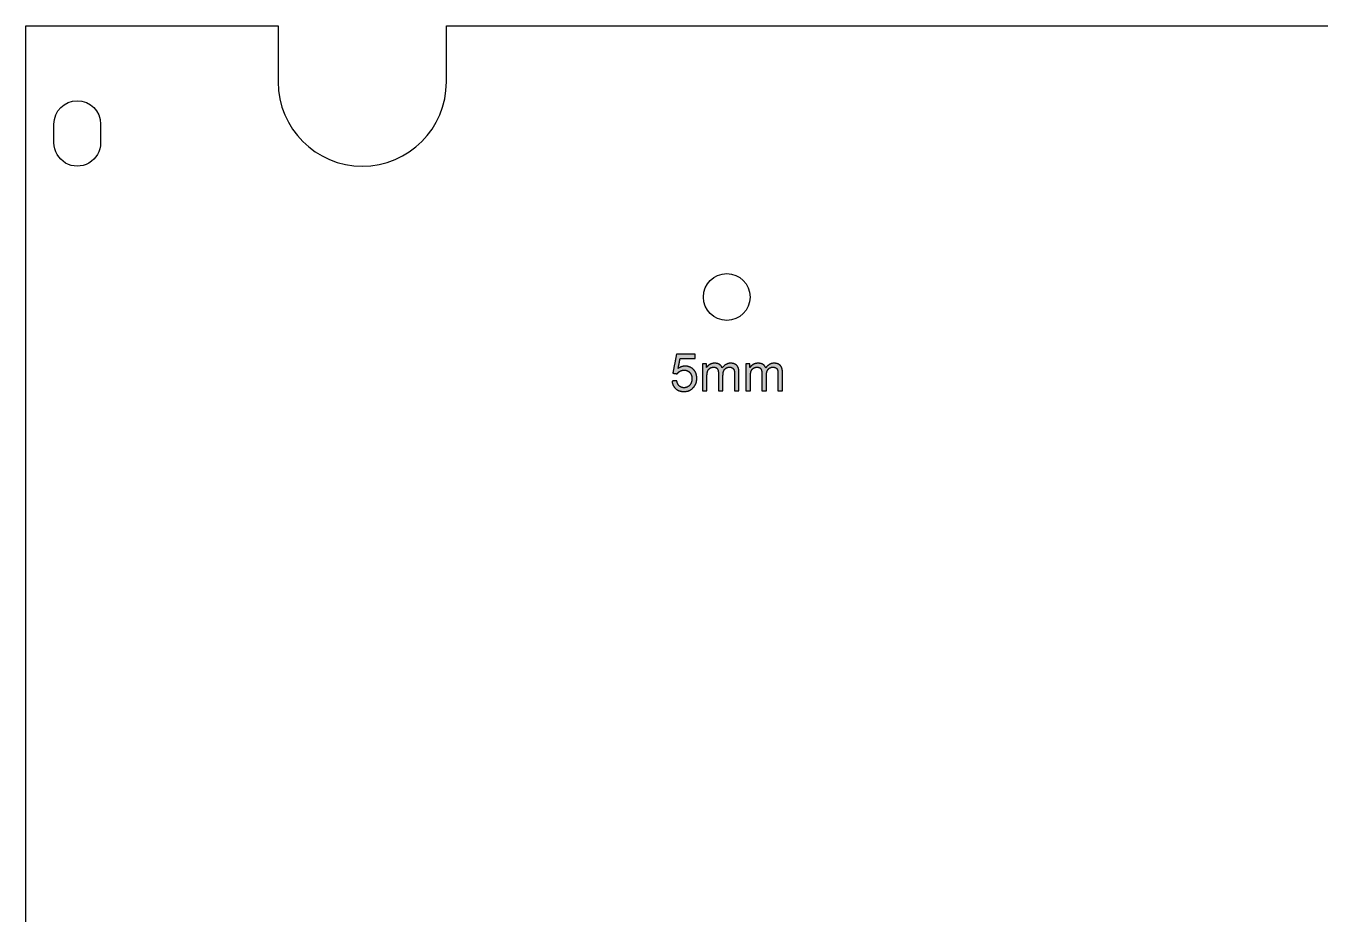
# Model space of a CAD drawing. Header units: millimetres. Extents: x 0 to 277, y 0 to 190.
# Drawn here: x 0 to 138.5, y 95 to 190 of the extents above; entities that cross this region are included whole.
import ezdxf

# ---------------------------------------------------------------- set-up
doc = ezdxf.new("R2010")
doc.units = ezdxf.units.MM
doc.header["$MEASUREMENT"] = 0
doc.layers.get('0').update_dxf_attribs({"color": 18, "true_color": 0x000000})

msp = doc.modelspace()

# ---------------------------------------------------------------- hatches: boundary and pattern name
for points in [[(69.15, 152.01), (69.15, 151.98), (69.15, 151.94), (69.16, 151.91), (69.16, 151.88), (69.17, 151.85), (69.18, 151.82), (69.18, 151.8), (69.19, 151.77), (69.2, 151.74), (69.21, 151.71), (69.22, 151.68), (69.23, 151.66), (69.24, 151.63), (69.25, 151.6), (69.26, 151.58), (69.27, 151.55), (69.28, 151.53), (69.3, 151.5), (69.31, 151.48), (69.32, 151.45), (69.34, 151.43), (69.35, 151.41), (69.37, 151.38), (69.39, 151.36), (69.4, 151.34), (69.42, 151.32), (69.44, 151.3), (69.46, 151.28), (69.48, 151.26), (69.5, 151.24), (69.52, 151.22), (69.54, 151.2), (69.56, 151.18), (69.59, 151.16), (69.61, 151.14), (69.63, 151.13), (69.65, 151.11), (69.68, 151.09), (69.7, 151.08), (69.73, 151.06), (69.75, 151.05), (69.78, 151.04), (69.8, 151.02), (69.83, 151.01), (69.85, 151), (69.88, 150.99), (69.91, 150.98), (69.94, 150.97), (69.96, 150.96), (69.99, 150.95), (70.02, 150.94), (70.05, 150.93), (70.08, 150.93), (70.11, 150.92), (70.14, 150.92), (70.17, 150.91), (70.2, 150.91), (70.23, 150.9), (70.27, 150.9), (70.3, 150.9), (70.33, 150.89), (70.36, 150.89), (70.4, 150.89), (70.43, 150.89), (70.47, 150.89), (70.51, 150.89), (70.55, 150.9), (70.59, 150.9), (70.63, 150.9), (70.67, 150.91), (70.71, 150.91), (70.75, 150.92), (70.78, 150.93), (70.82, 150.94), (70.86, 150.95), (70.89, 150.96), (70.93, 150.97), (70.96, 150.98), (70.99, 151), (71.03, 151.01), (71.06, 151.03), (71.09, 151.05), (71.12, 151.06), (71.15, 151.08), (71.18, 151.1), (71.21, 151.12), (71.24, 151.14), (71.27, 151.16), (71.3, 151.19), (71.33, 151.21), (71.35, 151.24), (71.38, 151.26), (71.41, 151.29), (71.43, 151.32), (71.46, 151.35), (71.48, 151.38), (71.5, 151.4), (71.52, 151.43), (71.54, 151.45), (71.56, 151.48), (71.57, 151.5), (71.59, 151.53), (71.6, 151.56), (71.62, 151.58), (71.63, 151.61), (71.65, 151.64), (71.66, 151.67), (71.67, 151.69), (71.69, 151.72), (71.7, 151.75), (71.71, 151.78), (71.72, 151.81), (71.73, 151.84), (71.74, 151.87), (71.75, 151.9), (71.75, 151.93), (71.76, 151.96), (71.77, 151.99), (71.77, 152.02), (71.78, 152.05), (71.78, 152.08), (71.79, 152.12), (71.79, 152.15), (71.79, 152.18), (71.8, 152.21), (71.8, 152.25), (71.8, 152.28), (71.8, 152.31), (71.8, 152.35), (71.8, 152.39), (71.79, 152.42), (71.79, 152.45), (71.79, 152.49), (71.79, 152.52), (71.78, 152.55), (71.78, 152.59), (71.77, 152.62), (71.76, 152.65), (71.76, 152.68), (71.75, 152.71), (71.74, 152.74), (71.73, 152.77), (71.72, 152.8), (71.71, 152.83), (71.7, 152.86), (71.68, 152.89), (71.67, 152.92), (71.66, 152.95), (71.64, 152.97), (71.63, 153), (71.61, 153.03), (71.6, 153.05), (71.58, 153.08), (71.56, 153.1), (71.54, 153.13), (71.52, 153.15), (71.5, 153.18), (71.48, 153.2), (71.46, 153.22), (71.44, 153.25), (71.42, 153.27), (71.39, 153.29), (71.37, 153.31), (71.35, 153.33), (71.32, 153.35), (71.3, 153.37), (71.27, 153.39), (71.25, 153.41), (71.22, 153.42), (71.2, 153.44), (71.17, 153.45), (71.15, 153.47), (71.12, 153.48), (71.09, 153.5), (71.06, 153.51), (71.04, 153.52), (71.01, 153.53), (70.98, 153.54), (70.95, 153.55), (70.92, 153.56), (70.9, 153.57), (70.87, 153.57), (70.84, 153.58), (70.81, 153.59), (70.78, 153.59), (70.75, 153.6), (70.71, 153.6), (70.68, 153.6), (70.65, 153.61), (70.62, 153.61), (70.59, 153.61), (70.55, 153.61), (70.53, 153.61), (70.51, 153.61), (70.48, 153.61), (70.46, 153.61), (70.43, 153.6), (70.41, 153.6), (70.38, 153.6), (70.36, 153.59), (70.33, 153.59), (70.31, 153.59), (70.29, 153.58), (70.26, 153.57), (70.24, 153.57), (70.22, 153.56), (70.19, 153.56), (70.17, 153.55), (70.14, 153.54), (70.12, 153.53), (70.1, 153.52), (70.07, 153.51), (70.05, 153.5), (70.03, 153.49), (70, 153.48), (69.98, 153.47), (69.96, 153.46), (69.94, 153.44), (69.89, 153.42), (69.84, 153.39), (69.8, 153.36), (70.01, 154.43), (71.61, 154.43), (71.61, 154.9), (69.62, 154.9), (69.23, 152.85), (69.7, 152.79), (69.71, 152.81), (69.72, 152.83), (69.74, 152.85), (69.76, 152.87), (69.77, 152.89), (69.79, 152.91), (69.81, 152.93), (69.83, 152.95), (69.84, 152.96), (69.86, 152.98), (69.88, 153), (69.91, 153.01), (69.93, 153.03), (69.95, 153.04), (69.97, 153.06), (70, 153.07), (70.02, 153.08), (70.04, 153.09), (70.07, 153.11), (70.09, 153.12), (70.12, 153.13), (70.15, 153.13), (70.17, 153.14), (70.2, 153.15), (70.22, 153.16), (70.25, 153.16), (70.28, 153.17), (70.31, 153.17), (70.34, 153.17), (70.37, 153.17), (70.39, 153.18), (70.42, 153.18), (70.45, 153.18), (70.47, 153.18), (70.49, 153.17), (70.52, 153.17), (70.54, 153.17), (70.56, 153.17), (70.58, 153.16), (70.61, 153.16), (70.63, 153.16), (70.65, 153.15), (70.67, 153.15), (70.69, 153.14), (70.71, 153.14), (70.73, 153.13), (70.75, 153.12), (70.77, 153.12), (70.79, 153.11), (70.81, 153.1), (70.83, 153.09), (70.84, 153.08), (70.86, 153.07), (70.88, 153.06), (70.9, 153.05), (70.91, 153.04), (70.93, 153.03), (70.95, 153.02), (70.96, 153), (70.98, 152.99), (71, 152.98), (71.01, 152.96), (71.03, 152.95), (71.04, 152.93), (71.06, 152.92), (71.07, 152.9), (71.08, 152.89), (71.1, 152.87), (71.11, 152.85), (71.12, 152.84), (71.13, 152.82), (71.14, 152.8), (71.16, 152.78), (71.17, 152.76), (71.18, 152.75), (71.18, 152.73), (71.19, 152.71), (71.2, 152.69), (71.21, 152.67), (71.22, 152.65), (71.23, 152.63), (71.23, 152.6), (71.24, 152.58), (71.24, 152.56), (71.25, 152.54), (71.25, 152.52), (71.26, 152.49), (71.26, 152.47), (71.27, 152.45), (71.27, 152.42), (71.27, 152.4), (71.27, 152.37), (71.27, 152.35), (71.28, 152.32), (71.28, 152.3), (71.28, 152.27), (71.28, 152.24), (71.28, 152.22), (71.27, 152.19), (71.27, 152.16), (71.27, 152.14), (71.27, 152.11), (71.27, 152.09), (71.26, 152.06), (71.26, 152.04), (71.25, 152.01), (71.25, 151.99), (71.24, 151.96), (71.24, 151.94), (71.23, 151.92), (71.22, 151.9), (71.22, 151.87), (71.21, 151.85), (71.2, 151.83), (71.19, 151.81), (71.18, 151.79), (71.17, 151.77), (71.16, 151.75), (71.15, 151.73), (71.14, 151.71), (71.13, 151.69), (71.12, 151.67), (71.1, 151.65), (71.09, 151.63), (71.08, 151.61), (71.06, 151.6), (71.05, 151.58), (71.03, 151.56), (71.02, 151.55), (71, 151.53), (70.98, 151.51), (70.97, 151.5), (70.95, 151.49), (70.94, 151.47), (70.92, 151.46), (70.9, 151.45), (70.89, 151.43), (70.87, 151.42), (70.85, 151.41), (70.83, 151.4), (70.81, 151.39), (70.8, 151.38), (70.78, 151.37), (70.76, 151.36), (70.74, 151.35), (70.72, 151.35), (70.7, 151.34), (70.68, 151.33), (70.66, 151.33), (70.64, 151.32), (70.62, 151.32), (70.6, 151.31), (70.58, 151.31), (70.56, 151.3), (70.54, 151.3), (70.52, 151.3), (70.5, 151.3), (70.48, 151.3), (70.45, 151.3), (70.43, 151.3), (70.41, 151.3), (70.4, 151.3), (70.38, 151.3), (70.36, 151.3), (70.34, 151.3), (70.32, 151.3), (70.31, 151.3), (70.29, 151.31), (70.27, 151.31), (70.26, 151.31), (70.24, 151.32), (70.22, 151.32), (70.21, 151.33), (70.19, 151.33), (70.17, 151.34), (70.16, 151.34), (70.14, 151.35), (70.13, 151.36), (70.11, 151.36), (70.1, 151.37), (70.08, 151.38), (70.07, 151.38), (70.05, 151.39), (70.04, 151.4), (70.02, 151.41), (70.01, 151.42), (70, 151.43), (69.98, 151.44), (69.97, 151.45), (69.96, 151.46), (69.94, 151.47), (69.93, 151.48), (69.92, 151.5), (69.9, 151.51), (69.89, 151.52), (69.88, 151.53), (69.87, 151.55), (69.86, 151.56), (69.84, 151.58), (69.83, 151.59), (69.82, 151.61), (69.81, 151.62), (69.8, 151.64), (69.79, 151.65), (69.78, 151.67), (69.78, 151.69), (69.77, 151.7), (69.76, 151.72), (69.75, 151.74), (69.74, 151.76), (69.73, 151.78), (69.73, 151.79), (69.72, 151.81), (69.71, 151.83), (69.71, 151.85), (69.7, 151.87), (69.7, 151.89), (69.69, 151.92), (69.68, 151.96), (69.67, 152), (69.66, 152.05)], [(72.83, 153.45), (72.83, 153.86), (72.39, 153.86), (72.39, 150.96), (72.88, 150.96), (72.88, 152.46), (72.88, 152.56), (72.89, 152.65), (72.89, 152.73), (72.9, 152.77), (72.9, 152.81), (72.91, 152.85), (72.91, 152.88), (72.92, 152.92), (72.92, 152.95), (72.93, 152.98), (72.94, 153.01), (72.95, 153.04), (72.95, 153.05), (72.96, 153.07), (72.96, 153.08), (72.97, 153.09), (72.98, 153.11), (72.98, 153.12), (72.99, 153.13), (72.99, 153.14), (73, 153.15), (73.01, 153.17), (73.01, 153.18), (73.02, 153.19), (73.03, 153.2), (73.03, 153.21), (73.04, 153.22), (73.05, 153.23), (73.05, 153.24), (73.06, 153.25), (73.07, 153.26), (73.08, 153.27), (73.09, 153.28), (73.1, 153.29), (73.1, 153.3), (73.11, 153.31), (73.12, 153.32), (73.13, 153.33), (73.14, 153.33), (73.15, 153.34), (73.16, 153.35), (73.17, 153.36), (73.18, 153.37), (73.19, 153.37), (73.2, 153.38), (73.21, 153.39), (73.24, 153.4), (73.26, 153.41), (73.28, 153.42), (73.3, 153.43), (73.32, 153.44), (73.33, 153.44), (73.34, 153.45), (73.35, 153.45), (73.36, 153.46), (73.37, 153.46), (73.39, 153.46), (73.4, 153.47), (73.41, 153.47), (73.42, 153.47), (73.43, 153.48), (73.45, 153.48), (73.46, 153.48), (73.47, 153.48), (73.48, 153.49), (73.5, 153.49), (73.52, 153.49), (73.55, 153.49), (73.57, 153.5), (73.6, 153.5), (73.61, 153.5), (73.63, 153.49), (73.65, 153.49), (73.66, 153.49), (73.68, 153.49), (73.69, 153.49), (73.71, 153.49), (73.72, 153.49), (73.74, 153.48), (73.75, 153.48), (73.77, 153.48), (73.78, 153.47), (73.79, 153.47), (73.81, 153.46), (73.82, 153.46), (73.83, 153.45), (73.84, 153.45), (73.86, 153.44), (73.87, 153.44), (73.88, 153.43), (73.89, 153.43), (73.9, 153.42), (73.91, 153.41), (73.92, 153.4), (73.93, 153.4), (73.94, 153.39), (73.94, 153.39), (73.94, 153.38), (73.95, 153.38), (73.95, 153.37), (73.96, 153.37), (73.96, 153.37), (73.97, 153.36), (73.97, 153.35), (73.98, 153.34), (73.99, 153.33), (74, 153.32), (74, 153.31), (74.01, 153.3), (74.02, 153.29), (74.02, 153.28), (74.03, 153.26), (74.04, 153.25), (74.04, 153.24), (74.05, 153.23), (74.05, 153.21), (74.06, 153.2), (74.06, 153.19), (74.07, 153.17), (74.07, 153.16), (74.08, 153.14), (74.08, 153.13), (74.08, 153.11), (74.09, 153.1), (74.09, 153.06), (74.1, 153.03), (74.1, 152.99), (74.11, 152.96), (74.11, 152.92), (74.11, 152.88), (74.11, 152.84), (74.11, 150.96), (74.6, 150.96), (74.6, 152.64), (74.6, 152.7), (74.6, 152.75), (74.61, 152.8), (74.61, 152.83), (74.61, 152.85), (74.62, 152.87), (74.62, 152.9), (74.62, 152.92), (74.63, 152.94), (74.63, 152.97), (74.64, 152.99), (74.65, 153.01), (74.65, 153.03), (74.66, 153.05), (74.66, 153.07), (74.67, 153.09), (74.68, 153.11), (74.69, 153.12), (74.7, 153.14), (74.71, 153.16), (74.71, 153.18), (74.72, 153.19), (74.73, 153.21), (74.74, 153.22), (74.76, 153.24), (74.77, 153.25), (74.78, 153.27), (74.79, 153.28), (74.8, 153.29), (74.82, 153.3), (74.83, 153.32), (74.84, 153.33), (74.85, 153.34), (74.87, 153.35), (74.88, 153.36), (74.9, 153.37), (74.91, 153.38), (74.92, 153.39), (74.94, 153.4), (74.95, 153.41), (74.97, 153.42), (74.98, 153.42), (75, 153.43), (75.01, 153.44), (75.03, 153.44), (75.05, 153.45), (75.06, 153.46), (75.08, 153.46), (75.1, 153.47), (75.11, 153.47), (75.13, 153.48), (75.15, 153.48), (75.16, 153.48), (75.18, 153.49), (75.2, 153.49), (75.22, 153.49), (75.24, 153.49), (75.25, 153.49), (75.27, 153.49), (75.29, 153.5), (75.31, 153.5), (75.33, 153.5), (75.35, 153.49), (75.37, 153.49), (75.39, 153.49), (75.41, 153.49), (75.43, 153.48), (75.44, 153.48), (75.45, 153.48), (75.46, 153.48), (75.47, 153.48), (75.48, 153.47), (75.49, 153.47), (75.5, 153.47), (75.5, 153.46), (75.51, 153.46), (75.52, 153.46), (75.53, 153.45), (75.54, 153.45), (75.55, 153.45), (75.56, 153.44), (75.56, 153.44), (75.57, 153.44), (75.58, 153.43), (75.59, 153.43), (75.6, 153.42), (75.6, 153.42), (75.61, 153.41), (75.62, 153.41), (75.63, 153.4), (75.63, 153.4), (75.64, 153.39), (75.65, 153.39), (75.66, 153.38), (75.66, 153.37), (75.67, 153.37), (75.68, 153.36), (75.68, 153.36), (75.69, 153.35), (75.69, 153.34), (75.7, 153.34), (75.7, 153.33), (75.71, 153.32), (75.72, 153.32), (75.72, 153.31), (75.73, 153.3), (75.73, 153.3), (75.74, 153.29), (75.74, 153.28), (75.74, 153.28), (75.75, 153.27), (75.75, 153.26), (75.76, 153.25), (75.76, 153.25), (75.76, 153.24), (75.77, 153.23), (75.77, 153.22), (75.77, 153.22), (75.78, 153.21), (75.78, 153.2), (75.78, 153.19), (75.79, 153.18), (75.79, 153.17), (75.79, 153.15), (75.8, 153.13), (75.8, 153.11), (75.81, 153.09), (75.81, 153.06), (75.81, 153.04), (75.82, 153.01), (75.82, 152.98), (75.82, 152.92), (75.82, 152.85), (75.83, 152.78), (75.83, 150.96), (76.31, 150.96), (76.31, 152.95), (76.31, 153.01), (76.31, 153.07), (76.31, 153.12), (76.3, 153.15), (76.3, 153.18), (76.29, 153.21), (76.29, 153.23), (76.29, 153.26), (76.28, 153.28), (76.27, 153.31), (76.27, 153.33), (76.26, 153.36), (76.26, 153.38), (76.25, 153.4), (76.24, 153.42), (76.23, 153.45), (76.22, 153.47), (76.21, 153.49), (76.2, 153.51), (76.19, 153.53), (76.18, 153.55), (76.17, 153.57), (76.16, 153.58), (76.15, 153.6), (76.14, 153.62), (76.12, 153.64), (76.11, 153.65), (76.1, 153.67), (76.08, 153.68), (76.07, 153.7), (76.05, 153.71), (76.04, 153.73), (76.02, 153.74), (76, 153.75), (75.99, 153.76), (75.97, 153.78), (75.95, 153.79), (75.94, 153.8), (75.92, 153.81), (75.9, 153.82), (75.88, 153.83), (75.86, 153.84), (75.84, 153.85), (75.82, 153.85), (75.8, 153.86), (75.78, 153.87), (75.76, 153.88), (75.74, 153.88), (75.71, 153.89), (75.69, 153.89), (75.67, 153.9), (75.65, 153.9), (75.62, 153.91), (75.6, 153.91), (75.57, 153.91), (75.55, 153.92), (75.52, 153.92), (75.5, 153.92), (75.47, 153.92), (75.45, 153.92), (75.42, 153.92), (75.38, 153.92), (75.35, 153.92), (75.32, 153.92), (75.28, 153.91), (75.25, 153.91), (75.22, 153.9), (75.19, 153.9), (75.16, 153.89), (75.13, 153.88), (75.09, 153.87), (75.06, 153.86), (75.03, 153.85), (75.01, 153.84), (74.98, 153.82), (74.95, 153.81), (74.92, 153.79), (74.89, 153.78), (74.86, 153.76), (74.84, 153.74), (74.81, 153.72), (74.79, 153.7), (74.76, 153.68), (74.73, 153.66), (74.71, 153.64), (74.68, 153.61), (74.66, 153.59), (74.64, 153.56), (74.61, 153.53), (74.59, 153.5), (74.57, 153.48), (74.55, 153.45), (74.52, 153.41), (74.52, 153.43), (74.51, 153.44), (74.51, 153.46), (74.5, 153.47), (74.5, 153.49), (74.49, 153.5), (74.48, 153.51), (74.47, 153.53), (74.47, 153.54), (74.46, 153.55), (74.45, 153.57), (74.44, 153.58), (74.44, 153.59), (74.43, 153.6), (74.42, 153.62), (74.41, 153.63), (74.4, 153.64), (74.39, 153.65), (74.38, 153.66), (74.37, 153.67), (74.36, 153.68), (74.35, 153.69), (74.34, 153.7), (74.33, 153.71), (74.32, 153.72), (74.31, 153.73), (74.3, 153.74), (74.28, 153.75), (74.27, 153.76), (74.26, 153.77), (74.25, 153.78), (74.23, 153.79), (74.22, 153.8), (74.21, 153.8), (74.19, 153.81), (74.18, 153.82), (74.17, 153.83), (74.15, 153.83), (74.14, 153.84), (74.12, 153.85), (74.11, 153.85), (74.09, 153.86), (74.08, 153.86), (74.06, 153.87), (74.05, 153.87), (74.03, 153.88), (74.02, 153.88), (74, 153.89), (73.98, 153.89), (73.97, 153.9), (73.93, 153.9), (73.9, 153.91), (73.86, 153.91), (73.82, 153.92), (73.79, 153.92), (73.75, 153.92), (73.71, 153.92), (73.67, 153.92), (73.64, 153.92), (73.6, 153.92), (73.57, 153.91), (73.53, 153.91), (73.5, 153.9), (73.47, 153.9), (73.43, 153.89), (73.4, 153.88), (73.37, 153.87), (73.34, 153.86), (73.31, 153.85), (73.28, 153.84), (73.25, 153.82), (73.22, 153.81), (73.19, 153.79), (73.16, 153.77), (73.14, 153.76), (73.11, 153.74), (73.08, 153.72), (73.06, 153.7), (73.03, 153.68), (73.01, 153.66), (72.99, 153.64), (72.97, 153.62), (72.94, 153.6), (72.92, 153.57), (72.9, 153.55), (72.88, 153.53), (72.86, 153.5), (72.85, 153.48)], [(77.48, 153.45), (77.48, 153.86), (77.04, 153.86), (77.04, 150.96), (77.53, 150.96), (77.53, 152.46), (77.53, 152.56), (77.54, 152.65), (77.54, 152.73), (77.55, 152.77), (77.55, 152.81), (77.56, 152.85), (77.56, 152.88), (77.57, 152.92), (77.58, 152.95), (77.58, 152.98), (77.59, 153.01), (77.6, 153.04), (77.61, 153.05), (77.61, 153.07), (77.62, 153.08), (77.62, 153.09), (77.63, 153.11), (77.63, 153.12), (77.64, 153.13), (77.64, 153.14), (77.65, 153.15), (77.66, 153.17), (77.66, 153.18), (77.67, 153.19), (77.68, 153.2), (77.68, 153.21), (77.69, 153.22), (77.7, 153.23), (77.71, 153.24), (77.71, 153.25), (77.72, 153.26), (77.73, 153.27), (77.74, 153.28), (77.75, 153.29), (77.76, 153.3), (77.77, 153.31), (77.77, 153.32), (77.78, 153.33), (77.79, 153.33), (77.8, 153.34), (77.81, 153.35), (77.82, 153.36), (77.83, 153.37), (77.84, 153.37), (77.86, 153.38), (77.87, 153.39), (77.89, 153.4), (77.91, 153.41), (77.93, 153.42), (77.96, 153.43), (77.97, 153.44), (77.98, 153.44), (77.99, 153.45), (78, 153.45), (78.01, 153.46), (78.03, 153.46), (78.04, 153.46), (78.05, 153.47), (78.06, 153.47), (78.07, 153.47), (78.09, 153.48), (78.1, 153.48), (78.11, 153.48), (78.12, 153.48), (78.14, 153.49), (78.15, 153.49), (78.17, 153.49), (78.2, 153.49), (78.22, 153.5), (78.25, 153.5), (78.27, 153.5), (78.28, 153.49), (78.3, 153.49), (78.31, 153.49), (78.33, 153.49), (78.35, 153.49), (78.36, 153.49), (78.38, 153.49), (78.39, 153.48), (78.4, 153.48), (78.42, 153.48), (78.43, 153.47), (78.45, 153.47), (78.46, 153.46), (78.47, 153.46), (78.48, 153.45), (78.5, 153.45), (78.51, 153.44), (78.52, 153.44), (78.53, 153.43), (78.54, 153.43), (78.55, 153.42), (78.56, 153.41), (78.57, 153.4), (78.58, 153.4), (78.59, 153.39), (78.59, 153.39), (78.6, 153.38), (78.6, 153.38), (78.61, 153.37), (78.61, 153.37), (78.61, 153.37), (78.62, 153.36), (78.63, 153.35), (78.63, 153.34), (78.64, 153.33), (78.65, 153.32), (78.66, 153.31), (78.66, 153.3), (78.67, 153.29), (78.68, 153.28), (78.68, 153.26), (78.69, 153.25), (78.69, 153.24), (78.7, 153.23), (78.71, 153.21), (78.71, 153.2), (78.71, 153.19), (78.72, 153.17), (78.72, 153.16), (78.73, 153.14), (78.73, 153.13), (78.74, 153.11), (78.74, 153.1), (78.74, 153.06), (78.75, 153.03), (78.75, 152.99), (78.76, 152.96), (78.76, 152.92), (78.76, 152.88), (78.76, 152.84), (78.76, 150.96), (79.25, 150.96), (79.25, 152.64), (79.25, 152.7), (79.26, 152.75), (79.26, 152.8), (79.26, 152.83), (79.27, 152.85), (79.27, 152.87), (79.27, 152.9), (79.28, 152.92), (79.28, 152.94), (79.29, 152.97), (79.29, 152.99), (79.3, 153.01), (79.3, 153.03), (79.31, 153.05), (79.32, 153.07), (79.32, 153.09), (79.33, 153.11), (79.34, 153.12), (79.35, 153.14), (79.36, 153.16), (79.37, 153.18), (79.38, 153.19), (79.39, 153.21), (79.4, 153.22), (79.41, 153.24), (79.42, 153.25), (79.43, 153.27), (79.44, 153.28), (79.45, 153.29), (79.47, 153.3), (79.48, 153.32), (79.49, 153.33), (79.51, 153.34), (79.52, 153.35), (79.53, 153.36), (79.55, 153.37), (79.56, 153.38), (79.58, 153.39), (79.59, 153.4), (79.61, 153.41), (79.62, 153.42), (79.64, 153.42), (79.65, 153.43), (79.67, 153.44), (79.68, 153.44), (79.7, 153.45), (79.71, 153.46), (79.73, 153.46), (79.75, 153.47), (79.76, 153.47), (79.78, 153.48), (79.8, 153.48), (79.82, 153.48), (79.83, 153.49), (79.85, 153.49), (79.87, 153.49), (79.89, 153.49), (79.91, 153.49), (79.92, 153.49), (79.94, 153.5), (79.96, 153.5), (79.98, 153.5), (80, 153.49), (80.02, 153.49), (80.04, 153.49), (80.06, 153.49), (80.08, 153.48), (80.09, 153.48), (80.1, 153.48), (80.11, 153.48), (80.12, 153.48), (80.13, 153.47), (80.14, 153.47), (80.15, 153.47), (80.16, 153.46), (80.16, 153.46), (80.17, 153.46), (80.18, 153.45), (80.19, 153.45), (80.2, 153.45), (80.21, 153.44), (80.22, 153.44), (80.22, 153.44), (80.23, 153.43), (80.24, 153.43), (80.25, 153.42), (80.26, 153.42), (80.26, 153.41), (80.27, 153.41), (80.28, 153.4), (80.29, 153.4), (80.29, 153.39), (80.3, 153.39), (80.31, 153.38), (80.31, 153.37), (80.32, 153.37), (80.33, 153.36), (80.33, 153.36), (80.34, 153.35), (80.35, 153.34), (80.35, 153.34), (80.36, 153.33), (80.36, 153.32), (80.37, 153.32), (80.37, 153.31), (80.38, 153.3), (80.38, 153.3), (80.39, 153.29), (80.39, 153.28), (80.4, 153.28), (80.4, 153.27), (80.4, 153.26), (80.41, 153.25), (80.41, 153.25), (80.42, 153.24), (80.42, 153.23), (80.42, 153.22), (80.43, 153.22), (80.43, 153.21), (80.43, 153.2), (80.43, 153.19), (80.44, 153.18), (80.44, 153.17), (80.45, 153.15), (80.45, 153.13), (80.45, 153.11), (80.46, 153.09), (80.46, 153.06), (80.46, 153.04), (80.47, 153.01), (80.47, 152.98), (80.47, 152.92), (80.48, 152.85), (80.48, 152.78), (80.48, 150.96), (80.96, 150.96), (80.96, 152.95), (80.96, 153.01), (80.96, 153.07), (80.96, 153.12), (80.95, 153.15), (80.95, 153.18), (80.95, 153.21), (80.94, 153.23), (80.94, 153.26), (80.93, 153.28), (80.93, 153.31), (80.92, 153.33), (80.91, 153.36), (80.91, 153.38), (80.9, 153.4), (80.89, 153.42), (80.88, 153.45), (80.87, 153.47), (80.87, 153.49), (80.86, 153.51), (80.85, 153.53), (80.83, 153.55), (80.82, 153.57), (80.81, 153.58), (80.8, 153.6), (80.79, 153.62), (80.77, 153.64), (80.76, 153.65), (80.75, 153.67), (80.73, 153.68), (80.72, 153.7), (80.7, 153.71), (80.69, 153.73), (80.67, 153.74), (80.66, 153.75), (80.64, 153.76), (80.62, 153.78), (80.6, 153.79), (80.59, 153.8), (80.57, 153.81), (80.55, 153.82), (80.53, 153.83), (80.51, 153.84), (80.49, 153.85), (80.47, 153.85), (80.45, 153.86), (80.43, 153.87), (80.41, 153.88), (80.39, 153.88), (80.37, 153.89), (80.34, 153.89), (80.32, 153.9), (80.3, 153.9), (80.27, 153.91), (80.25, 153.91), (80.23, 153.91), (80.2, 153.92), (80.18, 153.92), (80.15, 153.92), (80.12, 153.92), (80.1, 153.92), (80.07, 153.92), (80.04, 153.92), (80, 153.92), (79.97, 153.92), (79.94, 153.91), (79.9, 153.91), (79.87, 153.9), (79.84, 153.9), (79.81, 153.89), (79.78, 153.88), (79.75, 153.87), (79.72, 153.86), (79.69, 153.85), (79.66, 153.84), (79.63, 153.82), (79.6, 153.81), (79.57, 153.79), (79.54, 153.78), (79.52, 153.76), (79.49, 153.74), (79.46, 153.72), (79.44, 153.7), (79.41, 153.68), (79.39, 153.66), (79.36, 153.64), (79.34, 153.61), (79.31, 153.59), (79.29, 153.56), (79.27, 153.53), (79.24, 153.5), (79.22, 153.48), (79.2, 153.45), (79.18, 153.41), (79.17, 153.43), (79.17, 153.44), (79.16, 153.46), (79.15, 153.47), (79.15, 153.49), (79.14, 153.5), (79.13, 153.51), (79.13, 153.53), (79.12, 153.54), (79.11, 153.55), (79.1, 153.57), (79.1, 153.58), (79.09, 153.59), (79.08, 153.6), (79.07, 153.62), (79.06, 153.63), (79.05, 153.64), (79.04, 153.65), (79.03, 153.66), (79.02, 153.67), (79.01, 153.68), (79, 153.69), (78.99, 153.7), (78.98, 153.71), (78.97, 153.72), (78.96, 153.73), (78.95, 153.74), (78.94, 153.75), (78.92, 153.76), (78.91, 153.77), (78.9, 153.78), (78.89, 153.79), (78.87, 153.8), (78.86, 153.8), (78.85, 153.81), (78.83, 153.82), (78.82, 153.83), (78.8, 153.83), (78.79, 153.84), (78.78, 153.85), (78.76, 153.85), (78.75, 153.86), (78.73, 153.86), (78.72, 153.87), (78.7, 153.87), (78.68, 153.88), (78.67, 153.88), (78.65, 153.89), (78.63, 153.89), (78.62, 153.9), (78.58, 153.9), (78.55, 153.91), (78.51, 153.91), (78.47, 153.92), (78.44, 153.92), (78.4, 153.92), (78.36, 153.92), (78.32, 153.92), (78.29, 153.92), (78.25, 153.92), (78.22, 153.91), (78.18, 153.91), (78.15, 153.9), (78.12, 153.9), (78.08, 153.89), (78.05, 153.88), (78.02, 153.87), (77.99, 153.86), (77.96, 153.85), (77.93, 153.84), (77.9, 153.82), (77.87, 153.81), (77.84, 153.79), (77.81, 153.77), (77.79, 153.76), (77.76, 153.74), (77.74, 153.72), (77.71, 153.7), (77.69, 153.68), (77.66, 153.66), (77.64, 153.64), (77.62, 153.62), (77.6, 153.6), (77.57, 153.57), (77.55, 153.55), (77.53, 153.53), (77.52, 153.5), (77.5, 153.48)]]:
    msp.add_hatch(color=256).paths.add_polyline_path(points, flags=0)

# ---------------------------------------------------------------- linework, layer by layer
at = {"color": 7, "true_color": 0xffffff}
for p, q in [((0, 0), (0, 190)), ((0, 190), (27, 190)), ((27, 190), (27, 184)), ((45, 184), (45, 190)), ((45, 190), (232, 190)), ((3, 177.5), (3, 179.5)), ((8, 179.5), (8, 177.5))]:
    msp.add_line(p, q, dxfattribs=at)
for p, q in [((72.83, 153.86), (72.39, 153.86)), ((72.39, 153.86), (72.39, 150.96)), ((72.83, 153.45), (72.83, 153.86)), ((77.48, 153.86), (77.04, 153.86)), ((77.04, 153.86), (77.04, 150.96)), ((77.48, 153.45), (77.48, 153.86)), ((72.88, 150.96), (72.88, 152.46)), ((77.53, 150.96), (77.53, 152.46)), ((72.39, 150.96), (72.88, 150.96)), ((77.04, 150.96), (77.53, 150.96))]:
    msp.add_line(p, q)
msp.add_circle((75, 161), 2.5)
msp.add_arc((36, 184), 9, 180, 0, dxfattribs=at)
at = {"color": 7, "true_color": 0xffffff, "extrusion": (0, 0, -1)}
for centre, start, end in [((-5.5, 179.5), 360, 180), ((-5.5, 177.5), 180, 0.0001)]:
    msp.add_arc(centre, 2.5, start, end, dxfattribs=at)
for points in [[(69.62, 154.9), (69.43, 153.88), (69.23, 152.85)], [(71.61, 154.9), (70.62, 154.9), (69.62, 154.9)], [(69.8, 153.36), (69.91, 153.9), (70.01, 154.43)], [(70.01, 154.43), (70.81, 154.43), (71.61, 154.43)], [(71.61, 154.43), (71.61, 154.67), (71.61, 154.9)], [(69.23, 152.85), (69.47, 152.82), (69.7, 152.79)], [(74.11, 152.84), (74.11, 151.9), (74.11, 150.96)], [(74.6, 150.96), (74.6, 151.8), (74.6, 152.64)], [(75.83, 152.78), (75.83, 151.87), (75.83, 150.96)], [(76.31, 150.96), (76.31, 151.95), (76.31, 152.95)], [(78.76, 152.84), (78.76, 151.9), (78.76, 150.96)], [(79.25, 150.96), (79.25, 151.8), (79.25, 152.64)], [(80.48, 152.78), (80.48, 151.87), (80.48, 150.96)], [(80.96, 150.96), (80.96, 151.95), (80.96, 152.95)], [(69.66, 152.05), (69.41, 152.03), (69.15, 152.01)], [(74.11, 150.96), (74.36, 150.96), (74.6, 150.96)], [(75.83, 150.96), (76.07, 150.96), (76.31, 150.96)], [(78.76, 150.96), (79.01, 150.96), (79.25, 150.96)], [(80.48, 150.96), (80.72, 150.96), (80.96, 150.96)]]:
    msp.add_open_spline(points, degree=2)
for points, knots in [([(74.52, 153.41), (74.44, 153.65), (74.23, 153.79), (74.03, 153.92), (73.71, 153.92), (73.42, 153.92), (73.19, 153.79), (72.96, 153.66), (72.83, 153.45)], [-7, -7, -7, -6, -6, -5, -5, -4, -4, -3, -3, -3]), ([(76.31, 152.95), (76.31, 153.44), (76.08, 153.68), (75.85, 153.92), (75.42, 153.92), (74.87, 153.92), (74.52, 153.41)], [-10, -10, -10, -9, -9, -8, -8, -7, -7, -7]), ([(79.18, 153.41), (79.09, 153.65), (78.89, 153.79), (78.68, 153.92), (78.36, 153.92), (78.07, 153.92), (77.84, 153.79), (77.62, 153.66), (77.48, 153.45)], [-7, -7, -7, -6, -6, -5, -5, -4, -4, -3, -3, -3]), ([(80.96, 152.95), (80.96, 153.44), (80.73, 153.68), (80.5, 153.92), (80.07, 153.92), (79.52, 153.92), (79.18, 153.41)], [-10, -10, -10, -9, -9, -8, -8, -7, -7, -7]), ([(69.15, 152.01), (69.2, 151.5), (69.54, 151.2), (69.89, 150.89), (70.43, 150.89), (71.1, 150.89), (71.48, 151.38), (71.8, 151.77), (71.8, 152.31), (71.8, 152.88), (71.44, 153.25), (71.08, 153.61), (70.55, 153.61), (70.16, 153.61), (69.8, 153.36)], [-22, -22, -22, -21, -21, -20, -20, -19, -19, -18, -18, -17, -17, -16, -16, -15, -15, -15]), ([(69.7, 152.79), (69.8, 152.96), (70, 153.07), (70.19, 153.18), (70.42, 153.18), (70.81, 153.18), (71.04, 152.93), (71.28, 152.69), (71.28, 152.27), (71.28, 151.83), (71.03, 151.56), (70.79, 151.3), (70.43, 151.3), (70.14, 151.3), (69.93, 151.48), (69.72, 151.67), (69.66, 152.05)], [-9, -9, -9, -8, -8, -7, -7, -6, -6, -5, -5, -4, -4, -3, -3, -2, -2, -1, -1, -1]), ([(72.88, 152.46), (72.88, 152.86), (72.96, 153.07), (73.04, 153.28), (73.21, 153.39), (73.39, 153.5), (73.6, 153.5), (73.87, 153.5), (73.99, 153.33), (74.11, 153.17), (74.11, 152.84)], [-26, -26, -26, -25, -25, -24, -24, -23, -23, -22, -22, -21, -21, -21]), ([(74.6, 152.64), (74.6, 153.09), (74.8, 153.29), (75, 153.5), (75.31, 153.5), (75.48, 153.5), (75.6, 153.42), (75.73, 153.34), (75.78, 153.21), (75.83, 153.08), (75.83, 152.78)], [-18, -18, -18, -17, -17, -16, -16, -15, -15, -14, -14, -13, -13, -13]), ([(77.53, 152.46), (77.53, 152.86), (77.61, 153.07), (77.69, 153.28), (77.87, 153.39), (78.04, 153.5), (78.25, 153.5), (78.52, 153.5), (78.64, 153.33), (78.76, 153.17), (78.76, 152.84)], [-26, -26, -26, -25, -25, -24, -24, -23, -23, -22, -22, -21, -21, -21]), ([(79.25, 152.64), (79.25, 153.09), (79.45, 153.29), (79.66, 153.5), (79.96, 153.5), (80.13, 153.5), (80.26, 153.42), (80.38, 153.34), (80.43, 153.21), (80.48, 153.08), (80.48, 152.78)], [-18, -18, -18, -17, -17, -16, -16, -15, -15, -14, -14, -13, -13, -13])]:
    msp.add_open_spline(points, degree=2, knots=knots)

doc.saveas('drawing.dxf')
